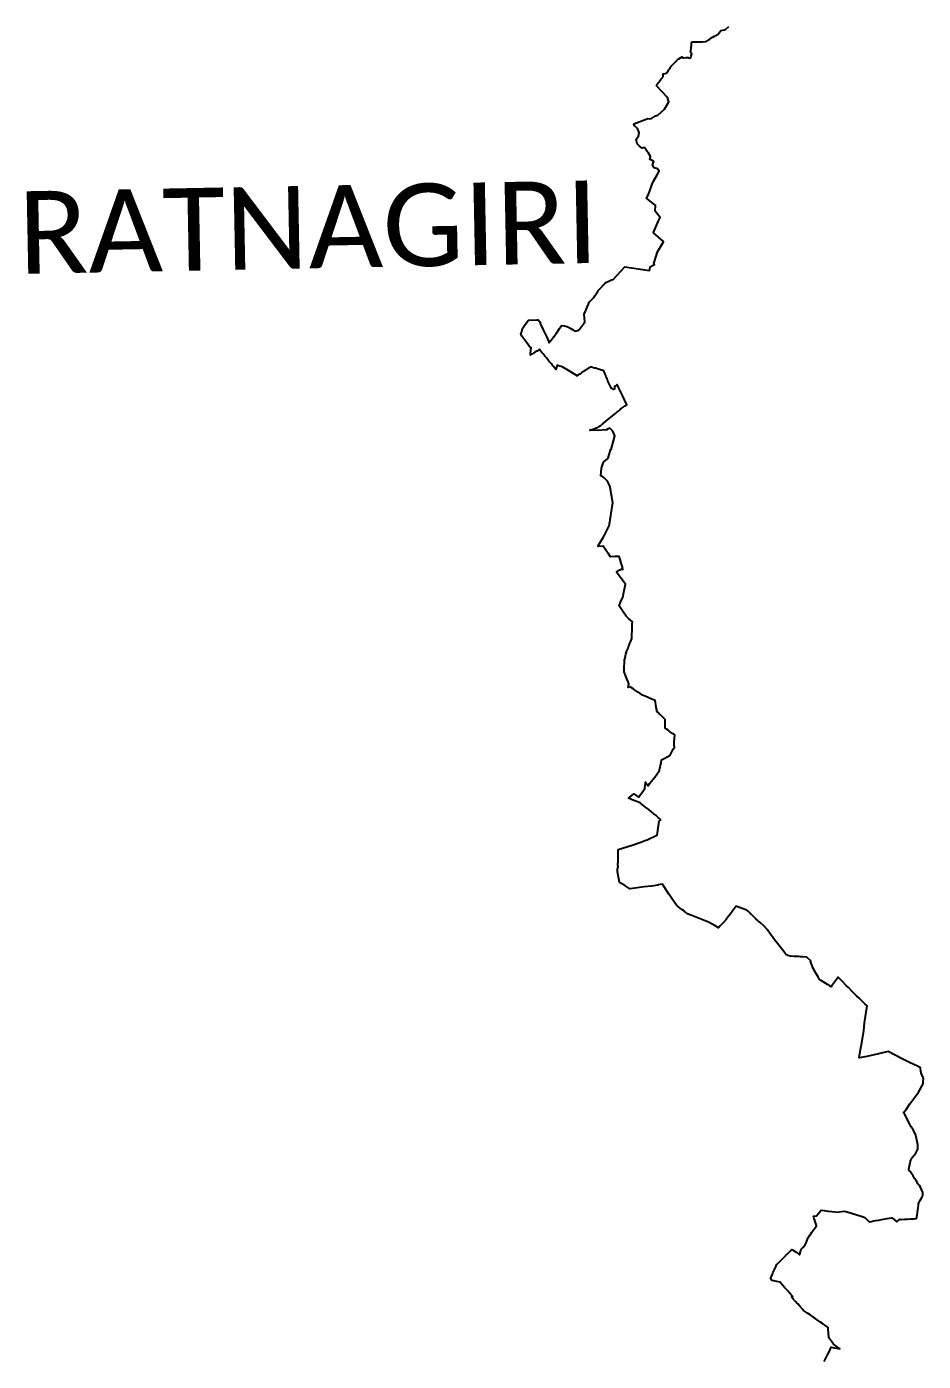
# Model space of a CAD drawing. Header units: metres. Extents: x 255476 to 378809, y 1739479 to 2227865.
# Drawn here: x 330680 to 375915, y 1871569 to 1938848 of the extents above; entities that cross this region are included whole.
import ezdxf

# ---------------------------------------------------------------- set-up
doc = ezdxf.new("R2010")
doc.units = ezdxf.units.M
doc.header["$MEASUREMENT"] = 0
doc.layers.add('DISTRICT BOUNDRY', color=86, linetype='Continuous')
doc.layers.add('DITRICT NAME', color=118, linetype='Continuous')

msp = doc.modelspace()

# ---------------------------------------------------------------- linework, layer by layer
at = {"layer": 'DISTRICT BOUNDRY'}
msp.add_polyline3d([(370906, 1871554, 0), (370999, 1871727, 0), (371080, 1871893, 0), (371174, 1872075, 0), (371260, 1872277, 0), (371697, 1872195, 0), (371677, 1872209, 0), (371568, 1872293, 0), (371377, 1872437, 0), (371291, 1872553, 0), (371146, 1872747, 0), (371141, 1872764, 0), (371127, 1872994, 0), (371114, 1873191, 0), (371109, 1873275, 0), (371067, 1873304, 0), (370823, 1873472, 0), (370689, 1873564, 0), (370561, 1873655, 0), (370448, 1873736, 0), (370364, 1873796, 0), (370301, 1873842, 0), (370200, 1873908, 0), (370070, 1873999, 0), (369867, 1874138, 0), (369829, 1874187, 0), (369680, 1874351, 0), (369576, 1874465, 0), (369540, 1874502, 0), (369480, 1874569, 0), (369419, 1874634, 0), (369372, 1874686, 0), (369332, 1874732, 0), (369294, 1874776, 0), (369256, 1874816, 0), (369325, 1874833, 0), (369273, 1874892, 0), (369234, 1874935, 0), (369177, 1874999, 0), (369135, 1875047, 0), (369090, 1875100, 0), (369045, 1875151, 0), (368929, 1875280, 0), (368811, 1875412, 0), (368729, 1875504, 0), (368715, 1875533, 0), (368706, 1875552, 0), (368705, 1875552, 0), (368531, 1875590, 0), (368509, 1875595, 0), (368369, 1875627, 0), (368266, 1875650, 0), (368206, 1875738, 0), (368252, 1875846, 0), (368303, 1875964, 0), (368329, 1876022, 0), (368362, 1876100, 0), (368408, 1876200, 0), (368419, 1876223, 0), (368425, 1876236, 0), (368486, 1876372, 0), (368487, 1876374, 0), (368527, 1876458, 0), (368530, 1876457, 0), (368552, 1876477, 0), (368563, 1876487, 0), (368593, 1876517, 0), (368637, 1876560, 0), (368665, 1876589, 0), (368704, 1876628, 0), (368719, 1876643, 0), (368735, 1876659, 0), (368746, 1876670, 0), (368758, 1876682, 0), (368772, 1876697, 0), (368784, 1876709, 0), (368795, 1876720, 0), (368844, 1876770, 0), (368898, 1876825, 0), (368914, 1876840, 0), (368972, 1876899, 0), (368984, 1876911, 0), (369033, 1876960, 0), (369045, 1876972, 0), (369095, 1877023, 0), (369114, 1877042, 0), (369180, 1877108, 0), (369209, 1877138, 0), (369269, 1877197, 0), (369275, 1877203, 0), (369317, 1877180, 0), (369449, 1877109, 0), (369548, 1877053, 0), (369671, 1876940, 0), (369671, 1876939, 0), (369679, 1876965, 0), (369737, 1877148, 0), (369760, 1877222, 0), (369828, 1877299, 0), (369954, 1877444, 0), (369955, 1877446, 0), (369998, 1877535, 0), (370053, 1877678, 0), (370072, 1877725, 0), (370075, 1877750, 0), (370095, 1877784, 0), (370099, 1877791, 0), (370105, 1877801, 0), (370188, 1877930, 0), (370202, 1877950, 0), (370233, 1877997, 0), (370292, 1878084, 0), (370348, 1878144, 0), (370437, 1878278, 0), (370439, 1878280, 0), (370520, 1878401, 0), (370518, 1878407, 0), (370486, 1878519, 0), (370447, 1878659, 0), (370414, 1878765, 0), (370404, 1878798, 0), (370397, 1878823, 0), (370380, 1878886, 0), (370527, 1878906, 0), (370603, 1878997, 0), (370674, 1879083, 0), (370761, 1879188, 0), (370909, 1879168, 0), (371098, 1879140, 0), (371133, 1879135, 0), (371305, 1879119, 0), (371471, 1879103, 0), (371574, 1879093, 0), (371786, 1879118, 0), (371955, 1879137, 0), (372504, 1878972, 0), (372835, 1878869, 0), (372971, 1878823, 0), (373157, 1878637, 0), (373235, 1878607, 0), (373287, 1878617, 0), (373413, 1878642, 0), (373511, 1878661, 0), (373677, 1878692, 0), (373741, 1878703, 0), (373899, 1878729, 0), (374090, 1878763, 0), (374209, 1878783, 0), (374340, 1878805, 0), (374474, 1878691, 0), (374575, 1878603, 0), (374615, 1878636, 0), (374689, 1878701, 0), (374740, 1878741, 0), (374798, 1878723, 0), (374966, 1878733, 0), (375124, 1878742, 0), (375262, 1878748, 0), (375450, 1878757, 0), (375577, 1878763, 0), (375610, 1878956, 0), (375634, 1879181, 0), (375646, 1879312, 0), (375669, 1879437, 0), (375679, 1879509, 0), (375704, 1879586, 0), (375732, 1879650, 0), (375828, 1879791, 0), (375878, 1879894, 0), (375896, 1879957, 0), (375891, 1880011, 0), (375895, 1880073, 0), (375822, 1880233, 0), (375766, 1880340, 0), (375715, 1880426, 0), (375660, 1880497, 0), (375545, 1880679, 0), (375469, 1880784, 0), (375397, 1880911, 0), (375315, 1881036, 0), (375246, 1881134, 0), (375228, 1881151, 0), (375205, 1881172, 0), (375194, 1881188, 0), (375188, 1881217, 0), (375189, 1881252, 0), (375252, 1881592, 0), (375283, 1881713, 0), (375308, 1881773, 0), (375352, 1881840, 0), (375463, 1881982, 0), (375520, 1882039, 0), (375539, 1882062, 0), (375627, 1882236, 0), (375639, 1882274, 0), (375644, 1882319, 0), (375636, 1882484, 0), (375556, 1882892, 0), (375541, 1882955, 0), (375531, 1882983, 0), (375401, 1883238, 0), (375302, 1883394, 0), (375204, 1883568, 0), (375092, 1883786, 0), (374979, 1884015, 0), (374934, 1884075, 0), (374930, 1884100, 0), (374937, 1884129, 0), (375050, 1884269, 0), (375239, 1884540, 0), (375493, 1884882, 0), (375671, 1885135, 0), (375743, 1885250, 0), (375836, 1885444, 0), (375903, 1885556, 0), (375909, 1885595, 0), (375909, 1885598, 0), (375913, 1885680, 0), (375915, 1885801, 0), (375912, 1885846, 0), (375901, 1885884, 0), (375876, 1885933, 0), (375811, 1886112, 0), (375798, 1886144, 0), (375784, 1886168, 0), (375764, 1886368, 0), (375617, 1886441, 0), (375218, 1886636, 0), (374849, 1886823, 0), (374141, 1887183, 0), (373647, 1887063, 0), (373071, 1886938, 0), (372686, 1886862, 0), (372753, 1887290, 0), (372805, 1887619, 0), (372908, 1888241, 0), (372955, 1888627, 0), (373076, 1889482, 0), (372969, 1889586, 0), (372671, 1889870, 0), (372539, 1889998, 0), (372321, 1890214, 0), (372137, 1890406, 0), (372025, 1890520, 0), (371836, 1890713, 0), (371707, 1890847, 0), (371618, 1890936, 0), (371531, 1890820, 0), (371283, 1890488, 0), (371259, 1890451, 0), (371194, 1890490, 0), (371087, 1890562, 0), (370733, 1890788, 0), (370677, 1890823, 0), (370602, 1890949, 0), (370492, 1891134, 0), (370452, 1891207, 0), (370347, 1891408, 0), (370344, 1891421, 0), (370323, 1891472, 0), (370222, 1891720, 0), (370235, 1891754, 0), (370089, 1891892, 0), (370041, 1891938, 0), (370027, 1891948, 0), (370027, 1891948, 0), (369823, 1891957, 0), (369800, 1891960, 0), (369713, 1891964, 0), (369632, 1891969, 0), (369450, 1891980, 0), (369394, 1891983, 0), (369238, 1891990, 0), (369225, 1891990, 0), (369221, 1891990, 0), (369081, 1892033, 0), (369071, 1892035, 0), (369003, 1892059, 0), (369001, 1892060, 0), (368995, 1892065, 0), (368871, 1892222, 0), (368672, 1892478, 0), (368635, 1892527, 0), (368623, 1892543, 0), (368504, 1892704, 0), (368501, 1892707, 0), (368474, 1892737, 0), (368357, 1892883, 0), (368348, 1892898, 0), (368283, 1892989, 0), (368238, 1893054, 0), (368162, 1893162, 0), (368109, 1893243, 0), (368044, 1893331, 0), (367904, 1893488, 0), (367856, 1893530, 0), (367856, 1893531, 0), (367852, 1893537, 0), (367701, 1893669, 0), (367683, 1893685, 0), (367619, 1893741, 0), (367607, 1893751, 0), (367594, 1893764, 0), (367459, 1893882, 0), (367449, 1893893, 0), (367221, 1894115, 0), (367220, 1894115, 0), (367191, 1894143, 0), (367091, 1894240, 0), (367008, 1894308, 0), (366783, 1894390, 0), (366507, 1894492, 0), (366482, 1894501, 0), (366470, 1894506, 0), (366279, 1894247, 0), (366199, 1894138, 0), (366123, 1894040, 0), (366058, 1893955, 0), (365998, 1893883, 0), (365967, 1893843, 0), (365833, 1893694, 0), (365829, 1893682, 0), (365793, 1893650, 0), (365791, 1893647, 0), (365671, 1893519, 0), (365585, 1893426, 0), (365367, 1893547, 0), (365290, 1893589, 0), (365196, 1893641, 0), (365192, 1893652, 0), (365092, 1893695, 0), (365086, 1893701, 0), (364998, 1893733, 0), (364654, 1893869, 0), (364231, 1894037, 0), (364052, 1894105, 0), (364047, 1894107, 0), (363865, 1894247, 0), (363860, 1894255, 0), (363737, 1894348, 0), (363513, 1894513, 0), (363496, 1894525, 0), (363464, 1894569, 0), (363267, 1894845, 0), (363087, 1895106, 0), (363075, 1895117, 0), (362839, 1895490, 0), (362761, 1895617, 0), (362521, 1895584, 0), (362543, 1895571, 0), (362194, 1895523, 0), (362183, 1895528, 0), (361834, 1895482, 0), (361595, 1895447, 0), (361129, 1895386, 0), (361112, 1895389, 0), (361008, 1895456, 0), (360848, 1895548, 0), (360582, 1895713, 0), (360552, 1895894, 0), (360542, 1895977, 0), (360506, 1896167, 0), (360492, 1896251, 0), (360488, 1896297, 0), (360494, 1896381, 0), (360510, 1896457, 0), (360508, 1896465, 0), (360516, 1896474, 0), (360512, 1896484, 0), (360515, 1896502, 0), (360510, 1896510, 0), (360514, 1896530, 0), (360510, 1896574, 0), (360511, 1896672, 0), (360515, 1896730, 0), (360516, 1896745, 0), (360514, 1896784, 0), (360516, 1897175, 0), (360518, 1897372, 0), (361223, 1897588, 0), (361713, 1897758, 0), (361867, 1897818, 0), (361989, 1897859, 0), (362477, 1898094, 0), (362488, 1898098, 0), (362501, 1898215, 0), (362581, 1898790, 0), (362612, 1898811, 0), (362662, 1898846, 0), (362663, 1898885, 0), (362546, 1898984, 0), (362434, 1899078, 0), (362316, 1899174, 0), (362079, 1899366, 0), (362012, 1899418, 0), (361905, 1899503, 0), (361749, 1899625, 0), (361637, 1899717, 0), (361589, 1899738, 0), (361315, 1899847, 0), (361047, 1899954, 0), (361043, 1899963, 0), (361118, 1900017, 0), (361314, 1900168, 0), (361541, 1900007, 0), (361758, 1900295, 0), (361864, 1900441, 0), (361902, 1900737, 0), (361905, 1900759, 0), (361934, 1900717, 0), (362026, 1900585, 0), (362123, 1900706, 0), (362293, 1900916, 0), (362369, 1901019, 0), (362597, 1901355, 0), (362608, 1901384, 0), (362681, 1901752, 0), (362706, 1901883, 0), (362735, 1901904, 0), (363123, 1902107, 0), (363130, 1902112, 0), (363151, 1902128, 0), (363302, 1902422, 0), (363355, 1902524, 0), (363350, 1902607, 0), (363345, 1902683, 0), (363340, 1902774, 0), (363384, 1903153, 0), (363323, 1903182, 0), (363277, 1903205, 0), (363260, 1903213, 0), (363249, 1903222, 0), (363140, 1903303, 0), (363087, 1903342, 0), (363036, 1903378, 0), (362950, 1903440, 0), (362894, 1903481, 0), (362894, 1903510, 0), (362893, 1903582, 0), (362896, 1903703, 0), (362896, 1903853, 0), (362895, 1903928, 0), (362789, 1904029, 0), (362728, 1904086, 0), (362635, 1904175, 0), (362594, 1904213, 0), (362537, 1904268, 0), (362478, 1904325, 0), (362463, 1904407, 0), (362440, 1904536, 0), (362414, 1904680, 0), (362399, 1904775, 0), (362384, 1904862, 0), (362378, 1904880, 0), (362305, 1904911, 0), (362212, 1904950, 0), (362098, 1905001, 0), (362033, 1905029, 0), (361923, 1905075, 0), (361827, 1905116, 0), (361749, 1905149, 0), (361743, 1905153, 0), (361633, 1905227, 0), (361512, 1905305, 0), (361426, 1905364, 0), (361413, 1905373, 0), (361334, 1905428, 0), (361256, 1905479, 0), (361183, 1905528, 0), (361115, 1905574, 0), (361021, 1905540, 0), (361045, 1905641, 0), (361063, 1905714, 0), (361018, 1905830, 0), (360961, 1905966, 0), (360940, 1906019, 0), (360871, 1906191, 0), (360817, 1906325, 0), (360818, 1906358, 0), (360820, 1906410, 0), (360825, 1906521, 0), (360826, 1906549, 0), (360829, 1906608, 0), (360835, 1906743, 0), (360840, 1906826, 0), (360846, 1906961, 0), (360849, 1906969, 0), (360892, 1907138, 0), (360909, 1907210, 0), (360933, 1907315, 0), (360941, 1907337, 0), (360946, 1907354, 0), (361016, 1907527, 0), (361041, 1907590, 0), (361091, 1907714, 0), (361115, 1907775, 0), (361159, 1907880, 0), (361209, 1907999, 0), (361214, 1908015, 0), (361215, 1908134, 0), (361217, 1908264, 0), (361220, 1908362, 0), (361221, 1908447, 0), (361225, 1908525, 0), (361227, 1908582, 0), (361229, 1908695, 0), (361232, 1908750, 0), (361237, 1908844, 0), (361045, 1909022, 0), (360927, 1909133, 0), (360775, 1909350, 0), (360601, 1909595, 0), (360566, 1909646, 0), (360659, 1909888, 0), (360675, 1909930, 0), (360749, 1910079, 0), (360794, 1910255, 0), (360892, 1910743, 0), (360786, 1910884, 0), (360771, 1910904, 0), (360735, 1910952, 0), (360432, 1911355, 0), (360543, 1911434, 0), (360675, 1911504, 0), (360757, 1911489, 0), (360742, 1911627, 0), (360687, 1911760, 0), (360647, 1911853, 0), (360646, 1911891, 0), (360564, 1912141, 0), (360417, 1912135, 0), (360344, 1912132, 0), (360139, 1912124, 0), (360134, 1912130, 0), (360014, 1912301, 0), (359971, 1912361, 0), (359764, 1912659, 0), (359509, 1912647, 0), (359515, 1912675, 0), (359586, 1912796, 0), (359666, 1912931, 0), (359760, 1913091, 0), (359828, 1913220, 0), (360055, 1913649, 0), (360063, 1913664, 0), (360251, 1914842, 0), (360124, 1915618, 0), (360120, 1915641, 0), (360118, 1915646, 0), (360046, 1915796, 0), (359979, 1915934, 0), (359890, 1916022, 0), (359790, 1916121, 0), (359754, 1916155, 0), (359639, 1916212, 0), (359658, 1916385, 0), (359685, 1916609, 0), (359689, 1916623, 0), (359697, 1916644, 0), (359769, 1916851, 0), (359795, 1916917, 0), (359984, 1917071, 0), (360011, 1917101, 0), (360066, 1917285, 0), (360142, 1917543, 0), (360166, 1917537, 0), (360280, 1917963, 0), (360349, 1918220, 0), (360302, 1918333, 0), (360249, 1918460, 0), (360105, 1918609, 0), (360101, 1918609, 0), (360017, 1918569, 0), (359927, 1918524, 0), (359479, 1918500, 0), (359254, 1918502, 0), (359145, 1918503, 0), (359093, 1918503, 0), (359111, 1918507, 0), (359423, 1918627, 0), (359423, 1918628, 0), (359619, 1918730, 0), (359621, 1918731, 0), (359736, 1918823, 0), (359758, 1918842, 0), (359763, 1918845, 0), (359903, 1918957, 0), (360299, 1919274, 0), (360298, 1919275, 0), (360407, 1919367, 0), (360455, 1919409, 0), (360550, 1919491, 0), (360624, 1919551, 0), (360719, 1919632, 0), (360719, 1919634, 0), (360876, 1919730, 0), (360877, 1919732, 0), (360963, 1919786, 0), (360742, 1920248, 0), (360675, 1920387, 0), (360662, 1920414, 0), (360657, 1920425, 0), (360618, 1920503, 0), (360603, 1920533, 0), (360569, 1920600, 0), (360468, 1920803, 0), (360436, 1920780, 0), (360374, 1920735, 0), (360353, 1920721, 0), (360340, 1920713, 0), (360336, 1920681, 0), (360334, 1920649, 0), (360327, 1920576, 0), (360327, 1920575, 0), (360266, 1920567, 0), (360233, 1920589, 0), (360187, 1920616, 0), (360034, 1920908, 0), (360032, 1920908, 0), (360019, 1920941, 0), (360014, 1920954, 0), (359982, 1921032, 0), (359958, 1921089, 0), (359933, 1921149, 0), (359918, 1921185, 0), (359910, 1921202, 0), (359907, 1921211, 0), (359885, 1921270, 0), (359863, 1921326, 0), (359841, 1921384, 0), (359818, 1921442, 0), (359797, 1921501, 0), (359794, 1921504, 0), (359769, 1921512, 0), (359676, 1921536, 0), (359579, 1921563, 0), (359478, 1921593, 0), (359370, 1921626, 0), (359329, 1921638, 0), (359261, 1921658, 0), (359234, 1921667, 0), (359169, 1921686, 0), (359128, 1921699, 0), (359056, 1921655, 0), (359049, 1921651, 0), (359045, 1921647, 0), (358988, 1921610, 0), (358920, 1921568, 0), (358903, 1921557, 0), (358841, 1921515, 0), (358777, 1921472, 0), (358711, 1921428, 0), (358645, 1921385, 0), (358578, 1921340, 0), (358440, 1921248, 0), (358444, 1921244, 0), (358090, 1921461, 0), (357726, 1921683, 0), (357724, 1921685, 0), (357639, 1921714, 0), (357509, 1921758, 0), (357442, 1921780, 0), (357377, 1921567, 0), (357259, 1921713, 0), (357211, 1921771, 0), (357203, 1921782, 0), (357150, 1921846, 0), (357102, 1921905, 0), (357061, 1921955, 0), (357039, 1921982, 0), (357022, 1922003, 0), (357009, 1922019, 0), (356953, 1922090, 0), (356901, 1922152, 0), (356844, 1922219, 0), (356775, 1922299, 0), (356732, 1922350, 0), (356717, 1922371, 0), (356714, 1922374, 0), (356657, 1922443, 0), (356597, 1922516, 0), (356553, 1922568, 0), (356547, 1922573, 0), (356514, 1922554, 0), (356426, 1922499, 0), (356414, 1922492, 0), (356321, 1922434, 0), (356247, 1922389, 0), (356197, 1922358, 0), (356176, 1922345, 0), (356173, 1922345, 0), (356155, 1922334, 0), (356101, 1922302, 0), (356094, 1922298, 0), (356104, 1922404, 0), (356128, 1922654, 0), (356126, 1922655, 0), (356076, 1922684, 0), (355907, 1922911, 0), (355711, 1923173, 0), (355657, 1923245, 0), (355613, 1923344, 0), (355638, 1923429, 0), (355701, 1923637, 0), (355796, 1923778, 0), (355927, 1923971, 0), (355991, 1924054, 0), (356413, 1924070, 0), (356479, 1924073, 0), (356561, 1923973, 0), (356599, 1923854, 0), (356738, 1923568, 0), (356897, 1923228, 0), (357014, 1922955, 0), (357027, 1922926, 0), (357032, 1922914, 0), (357043, 1922928, 0), (357184, 1923105, 0), (357205, 1923132, 0), (357234, 1923169, 0), (357255, 1923196, 0), (357348, 1923318, 0), (357405, 1923391, 0), (357412, 1923401, 0), (357565, 1923631, 0), (357664, 1923792, 0), (357790, 1923768, 0), (357805, 1923765, 0), (357928, 1923735, 0), (357954, 1923728, 0), (358124, 1923634, 0), (358213, 1923586, 0), (358333, 1923520, 0), (358357, 1923507, 0), (358460, 1923537, 0), (358512, 1923552, 0), (358520, 1923554, 0), (358532, 1923557, 0), (358545, 1923561, 0), (358543, 1923565, 0), (358542, 1923570, 0), (358554, 1923582, 0), (358568, 1923596, 0), (358669, 1923738, 0), (358730, 1923826, 0), (358831, 1923973, 0), (358817, 1924182, 0), (358808, 1924345, 0), (358807, 1924350, 0), (358858, 1924467, 0), (358871, 1924498, 0), (358941, 1924669, 0), (359019, 1924858, 0), (359062, 1924962, 0), (359218, 1925124, 0), (359287, 1925192, 0), (359338, 1925276, 0), (359443, 1925435, 0), (359507, 1925537, 0), (359513, 1925543, 0), (359598, 1925633, 0), (359618, 1925655, 0), (359623, 1925667, 0), (359802, 1925858, 0), (359884, 1925948, 0), (359899, 1925948, 0), (360112, 1926062, 0), (360187, 1926087, 0), (360264, 1926112, 0), (360863, 1926738, 0), (361980, 1926576, 0), (362104, 1926558, 0), (362116, 1926622, 0), (362137, 1926743, 0), (362259, 1926812, 0), (362361, 1926865, 0), (362318, 1926929, 0), (362346, 1927013, 0), (362510, 1927500, 0), (362799, 1928011, 0), (362799, 1928012, 0), (362306, 1928465, 0), (362296, 1928474, 0), (362561, 1929064, 0), (362642, 1929231, 0), (362644, 1929237, 0), (362389, 1929547, 0), (362397, 1929855, 0), (362393, 1929858, 0), (362032, 1930144, 0), (361987, 1930165, 0), (361941, 1930187, 0), (362067, 1930439, 0), (362120, 1930582, 0), (362239, 1930914, 0), (362297, 1931068, 0), (362480, 1931376, 0), (362593, 1931565, 0), (362588, 1931571, 0), (362502, 1931675, 0), (362334, 1931737, 0), (362254, 1931892, 0), (362320, 1932052, 0), (362192, 1932145, 0), (362120, 1932157, 0), (362149, 1932310, 0), (362032, 1932509, 0), (361978, 1932553, 0), (361853, 1932753, 0), (361725, 1932732, 0), (361596, 1932823, 0), (361482, 1932941, 0), (361427, 1933174, 0), (361540, 1933331, 0), (361576, 1933509, 0), (361500, 1933712, 0), (361337, 1933858, 0), (361312, 1933954, 0), (361938, 1934183, 0), (362017, 1934221, 0), (362115, 1934205, 0), (362196, 1934226, 0), (362395, 1934355, 0), (362520, 1934396, 0), (362857, 1934687, 0), (363072, 1935057, 0), (363016, 1935274, 0), (362745, 1935560, 0), (362449, 1935872, 0), (362493, 1935936, 0), (362498, 1935946, 0), (362510, 1935962, 0), (362544, 1936014, 0), (362562, 1936038, 0), (362568, 1936044, 0), (362569, 1936044, 0), (362627, 1936122, 0), (362658, 1936163, 0), (362693, 1936212, 0), (362722, 1936250, 0), (362723, 1936255, 0), (362756, 1936302, 0), (362787, 1936334, 0), (362788, 1936385, 0), (362790, 1936474, 0), (362883, 1936494, 0), (362942, 1936507, 0), (362968, 1936529, 0), (363001, 1936556, 0), (363004, 1936553, 0), (363082, 1936666, 0), (363105, 1936704, 0), (363125, 1936735, 0), (363143, 1936762, 0), (363167, 1936801, 0), (363193, 1936843, 0), (363212, 1936870, 0), (363256, 1936927, 0), (363303, 1936974, 0), (363322, 1936991, 0), (363339, 1937008, 0), (363410, 1937079, 0), (363451, 1937113, 0), (363521, 1937175, 0), (363575, 1937224, 0), (363579, 1937221, 0), (363666, 1937276, 0), (363666, 1937277, 0), (363752, 1937330, 0), (363754, 1937331, 0), (363790, 1937281, 0), (363834, 1937285, 0), (363957, 1937290, 0), (364046, 1937293, 0), (364046, 1937290, 0), (364079, 1937287, 0), (364176, 1937269, 0), (364182, 1937287, 0), (364209, 1937372, 0), (364239, 1937465, 0), (364177, 1937558, 0), (364176, 1937559, 0), (364173, 1937560, 0), (364182, 1937643, 0), (364185, 1937653, 0), (364197, 1937764, 0), (364201, 1937788, 0), (364205, 1937825, 0), (364213, 1937905, 0), (364223, 1937998, 0), (364231, 1938082, 0), (364412, 1938084, 0), (364412, 1938084, 0), (364774, 1938089, 0), (364955, 1938106, 0), (364956, 1938105, 0), (364956, 1938105, 0), (364956, 1938112, 0), (365136, 1938222, 0), (365280, 1938314, 0), (365295, 1938323, 0), (365386, 1938374, 0), (365394, 1938385, 0), (365449, 1938412, 0), (365559, 1938472, 0), (365570, 1938478, 0), (365698, 1938653, 0), (365700, 1938654, 0), (365876, 1938695, 0), (365929, 1938707, 0), (365948, 1938721, 0), (365955, 1938725, 0), (366104, 1938854, 0)], dxfattribs=at)

# ---------------------------------------------------------------- texts
at = {"layer": 'DITRICT NAME', "insert": (330214, 1930544), "char_height": 4163.82, "attachment_point": 1, "rotation": 1.10283}
msp.add_mtext_dynamic_manual_height_columns('{\\fCalibri|b0|i0|c0|p34;RATNAGIRI}', width=3511.45, gutter_width=20819, heights=[0], dxfattribs=at)

doc.saveas('drawing.dxf')
